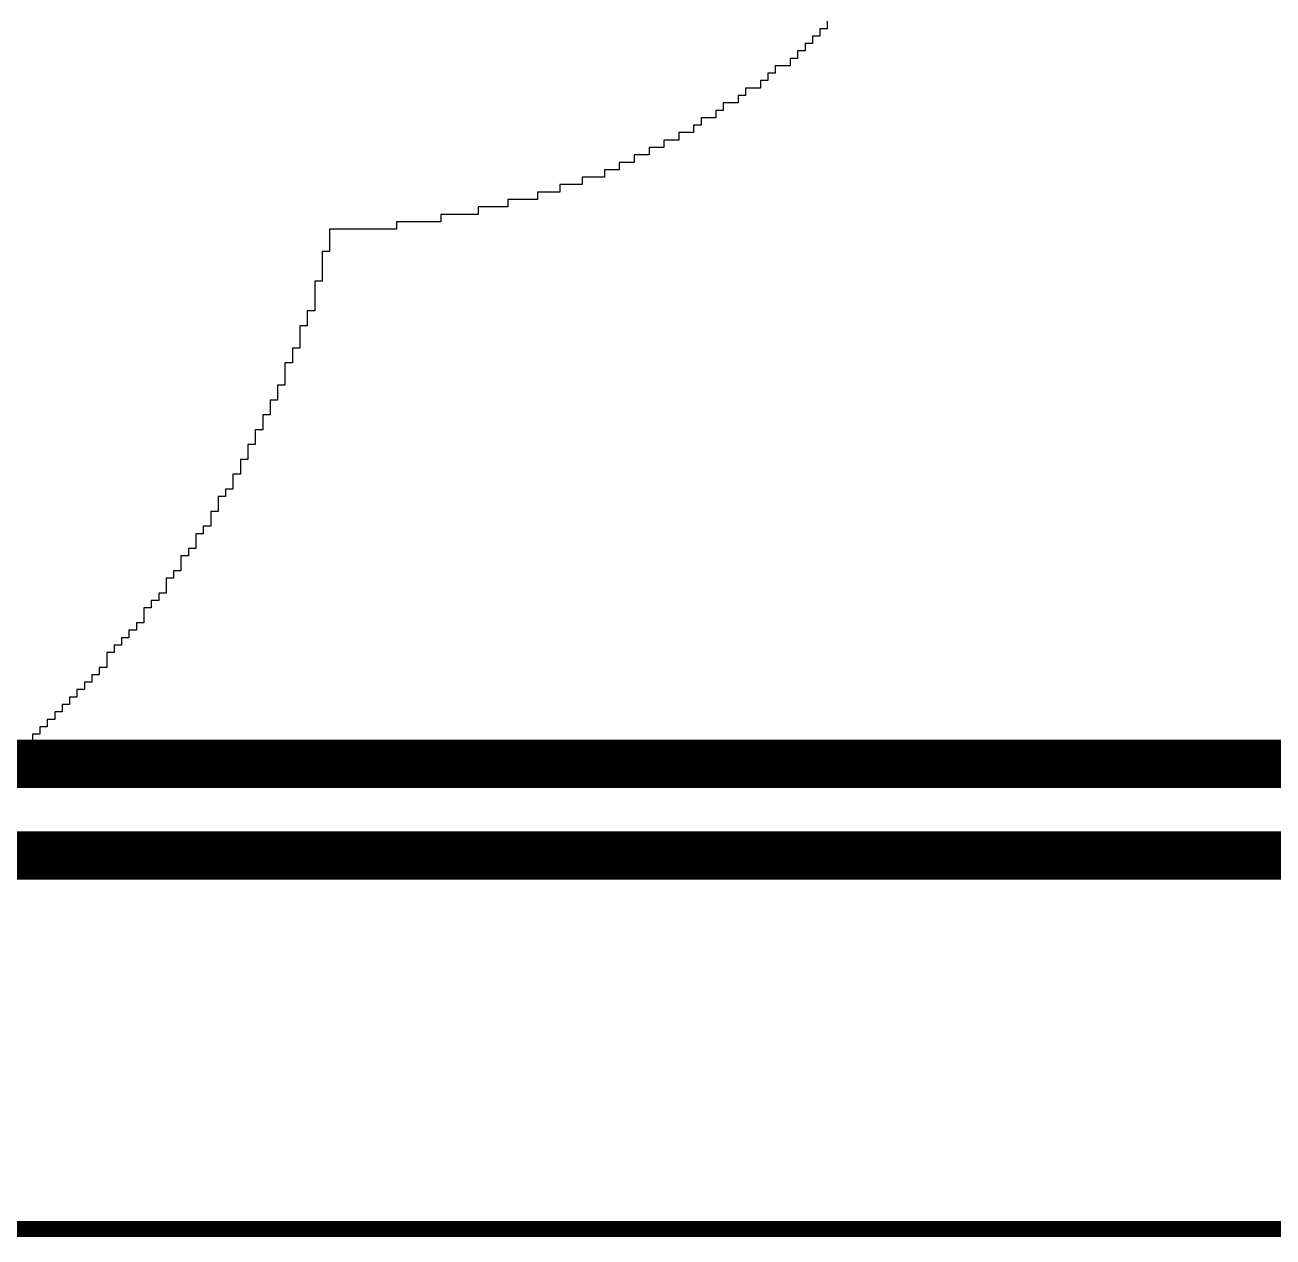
# Model space of a CAD drawing. Header units: inches. Extents: x 0 to 110, y 0 to 95.
# Drawn here: x 47.727 to 51.604, y 72.53 to 76.296 of the extents above; entities that cross this region are included whole.
import ezdxf

# ---------------------------------------------------------------- set-up
doc = ezdxf.new("R2010")
doc.units = ezdxf.units.IN
for name, color, linetype in [('Bottom Layer', 5, 'Continuous'), ('Top Courtyard', 56, 'Continuous'), ('Top Overlay', 2, 'Continuous')]:
    doc.layers.add(name, color=color, linetype=linetype)

# ---------------------------------------------------------------- blocks, each defined once
blk = doc.blocks.new('RPI_1037')
at = {"layer": 'Top Courtyard'}
blk.add_lwpolyline([(45.25, -30.255, 0.05, 0.05, 0), (-42.75, -30.255, 0.05, 0.05, 0)], format="xyseb", dxfattribs=at)

msp = doc.modelspace()

# ---------------------------------------------------------------- linework, layer by layer
at = {"layer": 'Bottom Layer'}
for points in [[(22.7729, 74, 0.15, 0.15, 0), (52.5019, 74, 0.15, 0.15, 0)], [(22.6552, 73.7158, 0.15, 0.15, 0), (52.3842, 73.7158, 0.15, 0.15, 0)]]:
    msp.add_lwpolyline(points, format="xyseb", dxfattribs=at)
at = {"layer": 'Top Overlay'}
for p, q in [((50.2192, 76.3077), (50.2192, 76.2846)), ((50.1962, 76.2615), (50.1731, 76.2615)), ((50.1731, 76.2615), (50.1731, 76.2385)), ((50.2192, 76.2846), (50.1962, 76.2846)), ((50.1962, 76.2846), (50.1962, 76.2615)), ((50.1731, 76.2385), (50.15, 76.2385)), ((50.15, 76.2385), (50.15, 76.2154)), ((50.1269, 76.1923), (50.1038, 76.1923)), ((50.1038, 76.1923), (50.1038, 76.1692)), ((50.15, 76.2154), (50.1269, 76.2154)), ((50.1269, 76.2154), (50.1269, 76.1923)), ((50.0577, 76.1462), (50.0346, 76.1462)), ((50.0346, 76.1462), (50.0346, 76.1231)), ((50.1038, 76.1692), (50.0577, 76.1692)), ((50.0577, 76.1692), (50.0577, 76.1462)), ((50.0346, 76.1231), (50.0115, 76.1231)), ((50.0115, 76.1231), (50.0115, 76.1)), ((49.9654, 76.0769), (49.9423, 76.0769)), ((49.9423, 76.0769), (49.9423, 76.0538)), ((50.0115, 76.1), (49.9654, 76.1)), ((49.9654, 76.1), (49.9654, 76.0769)), ((49.8962, 76.0308), (49.8731, 76.0308)), ((49.8731, 76.0308), (49.8731, 76.0077)), ((49.9423, 76.0538), (49.8962, 76.0538)), ((49.8962, 76.0538), (49.8962, 76.0308)), ((49.8731, 76.0077), (49.8269, 76.0077)), ((49.8269, 76.0077), (49.8269, 75.9846)), ((49.8038, 75.9615), (49.7577, 75.9615)), ((49.7577, 75.9615), (49.7577, 75.9385)), ((49.8269, 75.9846), (49.8038, 75.9846)), ((49.8038, 75.9846), (49.8038, 75.9615)), ((49.7115, 75.9154), (49.6654, 75.9154)), ((49.6654, 75.9154), (49.6654, 75.8923)), ((49.7577, 75.9385), (49.7115, 75.9385)), ((49.7115, 75.9385), (49.7115, 75.9154)), ((49.6654, 75.8923), (49.6192, 75.8923)), ((49.6192, 75.8923), (49.6192, 75.8692)), ((49.5731, 75.8462), (49.5269, 75.8462)), ((49.5269, 75.8462), (49.5269, 75.8231)), ((49.6192, 75.8692), (49.5731, 75.8692)), ((49.5731, 75.8692), (49.5731, 75.8462)), ((49.4577, 75.8), (49.3885, 75.8)), ((49.3885, 75.8), (49.3885, 75.7769)), ((49.5269, 75.8231), (49.4577, 75.8231)), ((49.4577, 75.8231), (49.4577, 75.8)), ((49.3192, 75.7538), (49.2269, 75.7538)), ((49.2269, 75.7538), (49.2269, 75.7308)), ((49.3885, 75.7769), (49.3192, 75.7769)), ((49.3192, 75.7769), (49.3192, 75.7538)), ((49.2269, 75.7308), (49.1346, 75.7308)), ((49.1346, 75.7308), (49.1346, 75.7077)), ((49.0192, 75.6846), (48.8808, 75.6846)), ((48.8808, 75.6846), (48.8808, 75.6615)), ((49.1346, 75.7077), (49.0192, 75.7077)), ((49.0192, 75.7077), (49.0192, 75.6846)), ((48.8808, 75.6615), (48.6731, 75.6615)), ((48.6731, 75.6615), (48.6731, 75.5923)), ((48.6731, 75.5923), (48.65, 75.5923)), ((48.65, 75.5923), (48.65, 75.5)), ((48.65, 75.5), (48.6269, 75.5)), ((48.6269, 75.5), (48.6269, 75.4077)), ((48.6269, 75.4077), (48.6038, 75.4077)), ((48.6038, 75.4077), (48.6038, 75.3615)), ((48.6038, 75.3615), (48.5808, 75.3615)), ((48.5808, 75.3615), (48.5808, 75.2923)), ((48.5808, 75.2923), (48.5577, 75.2923)), ((48.5577, 75.2923), (48.5577, 75.2462)), ((48.5577, 75.2462), (48.5346, 75.2462)), ((48.5346, 75.2462), (48.5346, 75.1769)), ((48.5346, 75.1769), (48.5115, 75.1769)), ((48.5115, 75.1769), (48.5115, 75.1308)), ((48.5115, 75.1308), (48.4885, 75.1308)), ((48.4885, 75.1308), (48.4885, 75.0846)), ((48.4885, 75.0846), (48.4654, 75.0846)), ((48.4654, 75.0846), (48.4654, 75.0385)), ((48.4654, 75.0385), (48.4423, 75.0385)), ((48.4423, 75.0385), (48.4423, 74.9923)), ((48.4423, 74.9923), (48.4192, 74.9923)), ((48.4192, 74.9923), (48.4192, 74.9462)), ((48.4192, 74.9462), (48.3962, 74.9462)), ((48.3962, 74.9462), (48.3962, 74.9)), ((48.3962, 74.9), (48.3731, 74.9)), ((48.3731, 74.9), (48.3731, 74.8538)), ((48.35, 74.8308), (48.3269, 74.8308)), ((48.3269, 74.8308), (48.3269, 74.7846)), ((48.3731, 74.8538), (48.35, 74.8538)), ((48.35, 74.8538), (48.35, 74.8308)), ((48.3269, 74.7846), (48.3038, 74.7846)), ((48.3038, 74.7846), (48.3038, 74.7385)), ((48.2808, 74.7154), (48.2577, 74.7154)), ((48.2577, 74.7154), (48.2577, 74.6692)), ((48.3038, 74.7385), (48.2808, 74.7385)), ((48.2808, 74.7385), (48.2808, 74.7154)), ((48.2577, 74.6692), (48.2346, 74.6692)), ((48.2346, 74.6692), (48.2346, 74.6462)), ((48.2346, 74.6462), (48.2115, 74.6462)), ((48.2115, 74.6462), (48.2115, 74.6)), ((48.2115, 74.6), (48.1885, 74.6)), ((48.1885, 74.6), (48.1885, 74.5769)), ((48.1885, 74.5769), (48.1654, 74.5769)), ((48.1654, 74.5769), (48.1654, 74.5308)), ((48.1654, 74.5308), (48.1423, 74.5308)), ((48.1423, 74.5308), (48.1423, 74.5077)), ((48.1192, 74.4846), (48.0962, 74.4846)), ((48.0962, 74.4846), (48.0962, 74.4385)), ((48.1423, 74.5077), (48.1192, 74.5077)), ((48.1192, 74.5077), (48.1192, 74.4846)), ((48.0962, 74.4385), (48.0731, 74.4385)), ((48.0731, 74.4385), (48.0731, 74.4154)), ((48.0731, 74.4154), (48.05, 74.4154)), ((48.05, 74.4154), (48.05, 74.3923)), ((48.0269, 74.3692), (48.0038, 74.3692)), ((48.0038, 74.3692), (48.0038, 74.3462)), ((48.05, 74.3923), (48.0269, 74.3923)), ((48.0269, 74.3923), (48.0269, 74.3692)), ((48.0038, 74.3462), (47.9808, 74.3462)), ((47.9808, 74.3462), (47.9808, 74.3)), ((47.9808, 74.3), (47.9577, 74.3)), ((47.9577, 74.3), (47.9577, 74.2769)), ((47.9346, 74.2538), (47.9115, 74.2538)), ((47.9115, 74.2538), (47.9115, 74.2308)), ((47.9577, 74.2769), (47.9346, 74.2769)), ((47.9346, 74.2769), (47.9346, 74.2538)), ((47.8885, 74.2077), (47.8654, 74.2077)), ((47.8654, 74.2077), (47.8654, 74.1846)), ((47.9115, 74.2308), (47.8885, 74.2308)), ((47.8885, 74.2308), (47.8885, 74.2077)), ((47.8654, 74.1846), (47.8423, 74.1846)), ((47.8423, 74.1846), (47.8423, 74.1615)), ((47.8192, 74.1385), (47.7962, 74.1385)), ((47.7962, 74.1385), (47.7962, 74.1154)), ((47.8423, 74.1615), (47.8192, 74.1615)), ((47.8192, 74.1615), (47.8192, 74.1385)), ((47.7731, 74.0923), (47.75, 74.0923)), ((47.75, 74.0923), (47.75, 74.0692)), ((47.7962, 74.1154), (47.7731, 74.1154)), ((47.7731, 74.1154), (47.7731, 74.0923)), ((47.75, 74.0692), (47.7038, 74.0692))]:
    msp.add_line(p, q, dxfattribs=at)

# ---------------------------------------------------------------- block references
at = {"rotation": 180}
msp.add_blockref('RPI_1037', (44.9, 42.3), dxfattribs=at)

doc.saveas('drawing.dxf')
